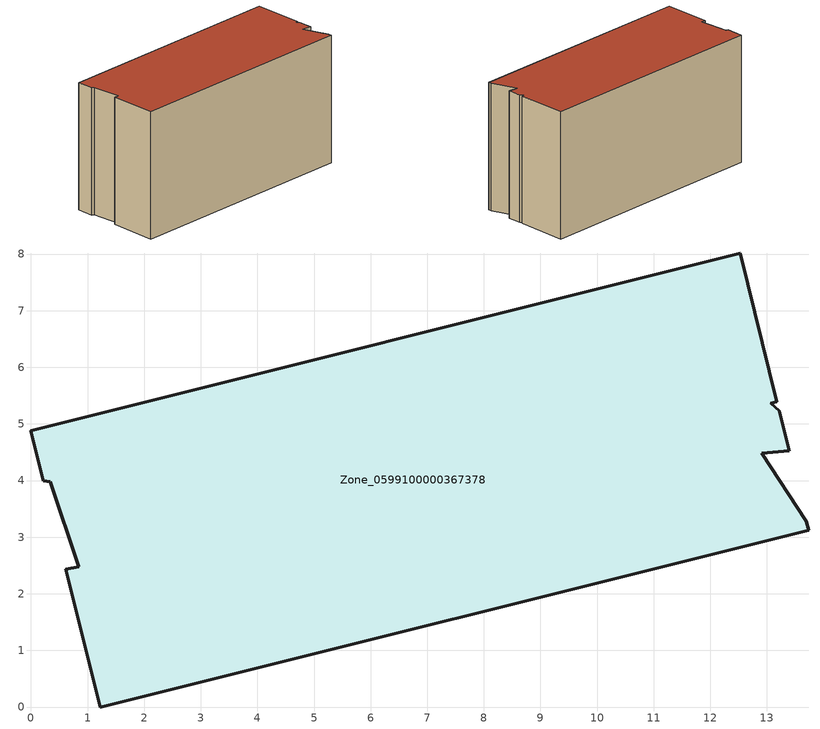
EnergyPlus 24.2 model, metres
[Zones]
Zone_0599100000367378
 floor ground (C_G): 13.18,5.39 13.07,5.37 13.21,5.23 13.39,4.52 12.91,4.48 13.7,3.28 13.73,3.12 1.22,0 0.61,2.43 0.85,2.48 0.34,3.98 0.22,4 0,4.88 12.53,8.02 z0
 wall outside (C_F): 1.22,0 13.73,3.12 13.7,3.28 12.91,4.48 13.39,4.52 13.21,5.23 13.07,5.37 13.18,5.39 12.53,8.02 0,4.88 0.22,4 0.34,3.98 0.85,2.48 0.61,2.43 1.22,0 z0:7
 roof outside (C_R): 13.07,5.37 13.18,5.39 12.53,8.02 0,4.88 0.22,4 0.34,3.98 0.85,2.48 0.61,2.43 1.22,0 13.73,3.12 13.7,3.28 12.91,4.48 13.39,4.52 13.21,5.23 z7
[BUILDING]
Pand.0599100000367378: North Axis=0; Terrain=City; Loads Convergence Tolerance Value=0.04; Temperature Convergence Tolerance Value=0.4; Solar Distribution=FullExterior; Maximum Number of Warmup Days=25; Minimum Number of Warmup Days=1
[Site:Location]
Rotterdam.The.Hague.AP_ZH_NLD Design_Conditions: Latitude=51.96; Longitude=4.45; Time Zone=1; Elevation=-4.5
[SITE:GROUNDTEMPERATURE:BUILDINGSURFACE]
18, 18, 18, 18, 18, 18, 18, 18, 18, 18, 18, 18
[MATERIAL] Thermal Absorptance=0.9; Solar Absorptance=0.7; Visible Absorptance=0.7
Name | Roughness | Thickness | Conductivity | Density | Specific Heat
G.TC.1992-2005 | MediumSmooth | 0.15 | 0.06 | 540 | 1210
F.TC.1992-2005 | Rough | 0.3 | 0.12 | 1920 | 840
R.TC.1992-2005 | MediumRough | 0.2 | 0.08 | 1500 | 1000
[CONSTRUCTION]
C_G: G.TC.1992-2005
C_F: F.TC.1992-2005
C_R: R.TC.1992-2005
[ZONE]
Zone_0599100000367378: Type=1; Multiplier=1; Ceiling Height=Autocalculate; Volume=Autocalculate; Floor Area=autocalculate; Part of Total Floor Area=Yes
[ZONEINFILTRATION:DESIGNFLOWRATE]
Infil_Zone_0599100000367378: Zone or ZoneList or Space or SpaceList=Zone_0599100000367378; Schedule=AlwaysOn; Design Flow Rate Calculation Method=Flow/Area; Flow Rate per Floor Area=0.0015; Constant Term Coefficient=1; Temperature Term Coefficient=0; Velocity Term Coefficient=0; Velocity Squared Term Coefficient=0
[HVACTEMPLATE:ZONE:IDEALLOADSAIRSYSTEM]
Zone_0599100000367378: Maximum Heating Supply Air Temperature=50; Minimum Cooling Supply Air Temperature=13; Maximum Heating Supply Air Humidity Ratio=0.0156; Minimum Cooling Supply Air Humidity Ratio=0.0077; Heating Limit=NoLimit; Cooling Limit=NoLimit; Dehumidification Control Type=ConstantSensibleHeatRatio; Cooling Sensible Heat Ratio=0.7; Dehumidification Setpoint=60; Humidification Control Type=None; Humidification Setpoint=30; Outdoor Air Method=None; Outdoor Air Flow Rate per Person=0.00944; Outdoor Air Flow Rate per Zone Floor Area=0; Outdoor Air Flow Rate per Zone=0; Demand Controlled Ventilation Type=None; Outdoor Air Economizer Type=NoEconomizer; Heat Recovery Type=None; Sensible Heat Recovery Effectiveness=0.7; Latent Heat Recovery Effectiveness=0.65
[ZONECONTROL:THERMOSTAT]
ThermostatControl_Zone_0599100000367378: Zone or ZoneList=Zone_0599100000367378; Control Type Schedule=DualSetpointControlType; Control 1=Thermostat_Zone_0599100000367378; Temperature Difference Between Cutout And Setpoint=0
[THERMOSTATSETPOINT:DUALSETPOINT]
Thermostat_Zone_0599100000367378: Heating Setpoint Temperature Schedule=HeatingSetpoint_Zone_0599100000367378; Cooling Setpoint Temperature Schedule=CoolingSetpoint_Zone_0599100000367378
[SCHEDULE:COMPACT]
HeatingSetpoint_Zone_0599100000367378: Through: 12/31, For: AllDays, Until: 24:00, 21
CoolingSetpoint_Zone_0599100000367378: Through: 12/31, For: AllDays, Until: 24:00, 24
DualSetpointControlType: Through: 12/31, For: AllDays, Until: 24:00, 4
AlwaysOn: Through: 12/31, For: AllDays, Until: 24:00, 1
